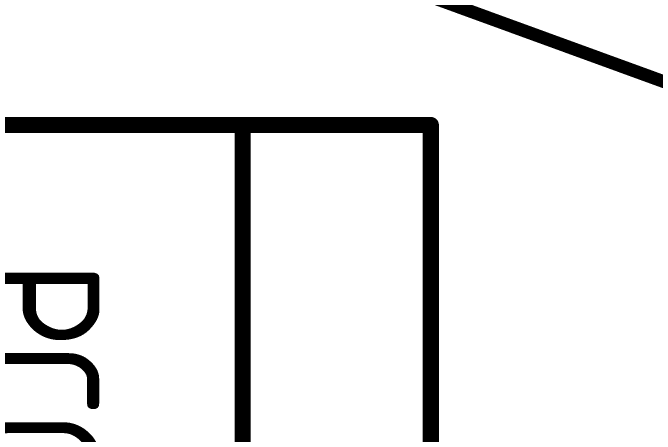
# Model space of a CAD drawing. Header units: millimetres. Extents: x 0 to 5337, y 0 to 5380.
# Drawn here: x 24.54 to 34.51, y 35.5 to 42.04 of the extents above; entities that cross this region are included whole.
import ezdxf

# ---------------------------------------------------------------- set-up
doc = ezdxf.new("R2010")
doc.units = ezdxf.units.MM
doc.layers.add('BottomOverlay', color=54, linetype='Continuous')
doc.layers.add('TopOverlay', color=2, linetype='Continuous')
doc.styles.add('GOST 26.008—85', font='', dxfattribs={"height": 0.2})
doc.styles.get('GOST 26.008—85').set_extended_font_data('GOST 26.008—85', bold=True)

msp = doc.modelspace()

# ---------------------------------------------------------------- linework, layer by layer
at = {"layer": 'BottomOverlay', "const_width": 0.25}
for points in [[(22.501, 40.3), (31.025, 40.3)], [(28.104, 40.3), (28.104, 16.958)], [(31.025, 16.831), (31.025, 40.3)]]:
    msp.add_lwpolyline(points, dxfattribs=at)
at = {"layer": 'BottomOverlay', "const_width": 0.125}
for points in [[(28.0415, 40.3, 1), (28.1665, 40.3, 1)], [(30.9625, 40.3, 1), (31.0875, 40.3, 1)], [(30.9625, 40.3, 1), (31.0875, 40.3, 1)]]:
    msp.add_lwpolyline(points, format="xyb", close=True, dxfattribs=at)
at = {"layer": 'TopOverlay', "const_width": 0.2}
msp.add_lwpolyline([(22.2911, 45.4681), (37.3262, 39.9958)], dxfattribs=at)

# ---------------------------------------------------------------- texts
at = {"layer": 'BottomOverlay', "style": 'GOST 26.008—85', "text_generation_flag": 2}
msp.add_text('БСОД', height=2, rotation=90, dxfattribs=at).set_placement((25.8797, 38.2))

doc.saveas('drawing.dxf')
